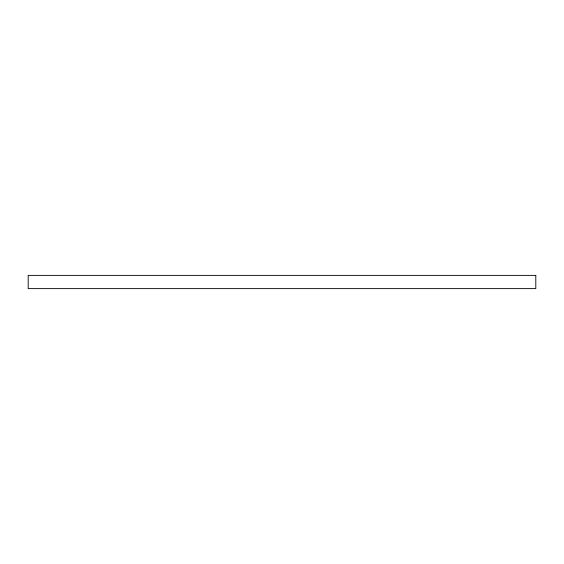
<?xml version="1.0" encoding="UTF-8"?>
<svg xmlns="http://www.w3.org/2000/svg" width="564" height="564" viewBox="0 0 564 564"><rect width="100%" height="100%" fill="white"/><g stroke="black" fill="none" stroke-linecap="round" stroke-linejoin="round"><path stroke-width="0.85" d="M535.8 275.387L28.2 275.387L28.2 288.613L535.8 288.613L535.8 275.387"/></g></svg>
